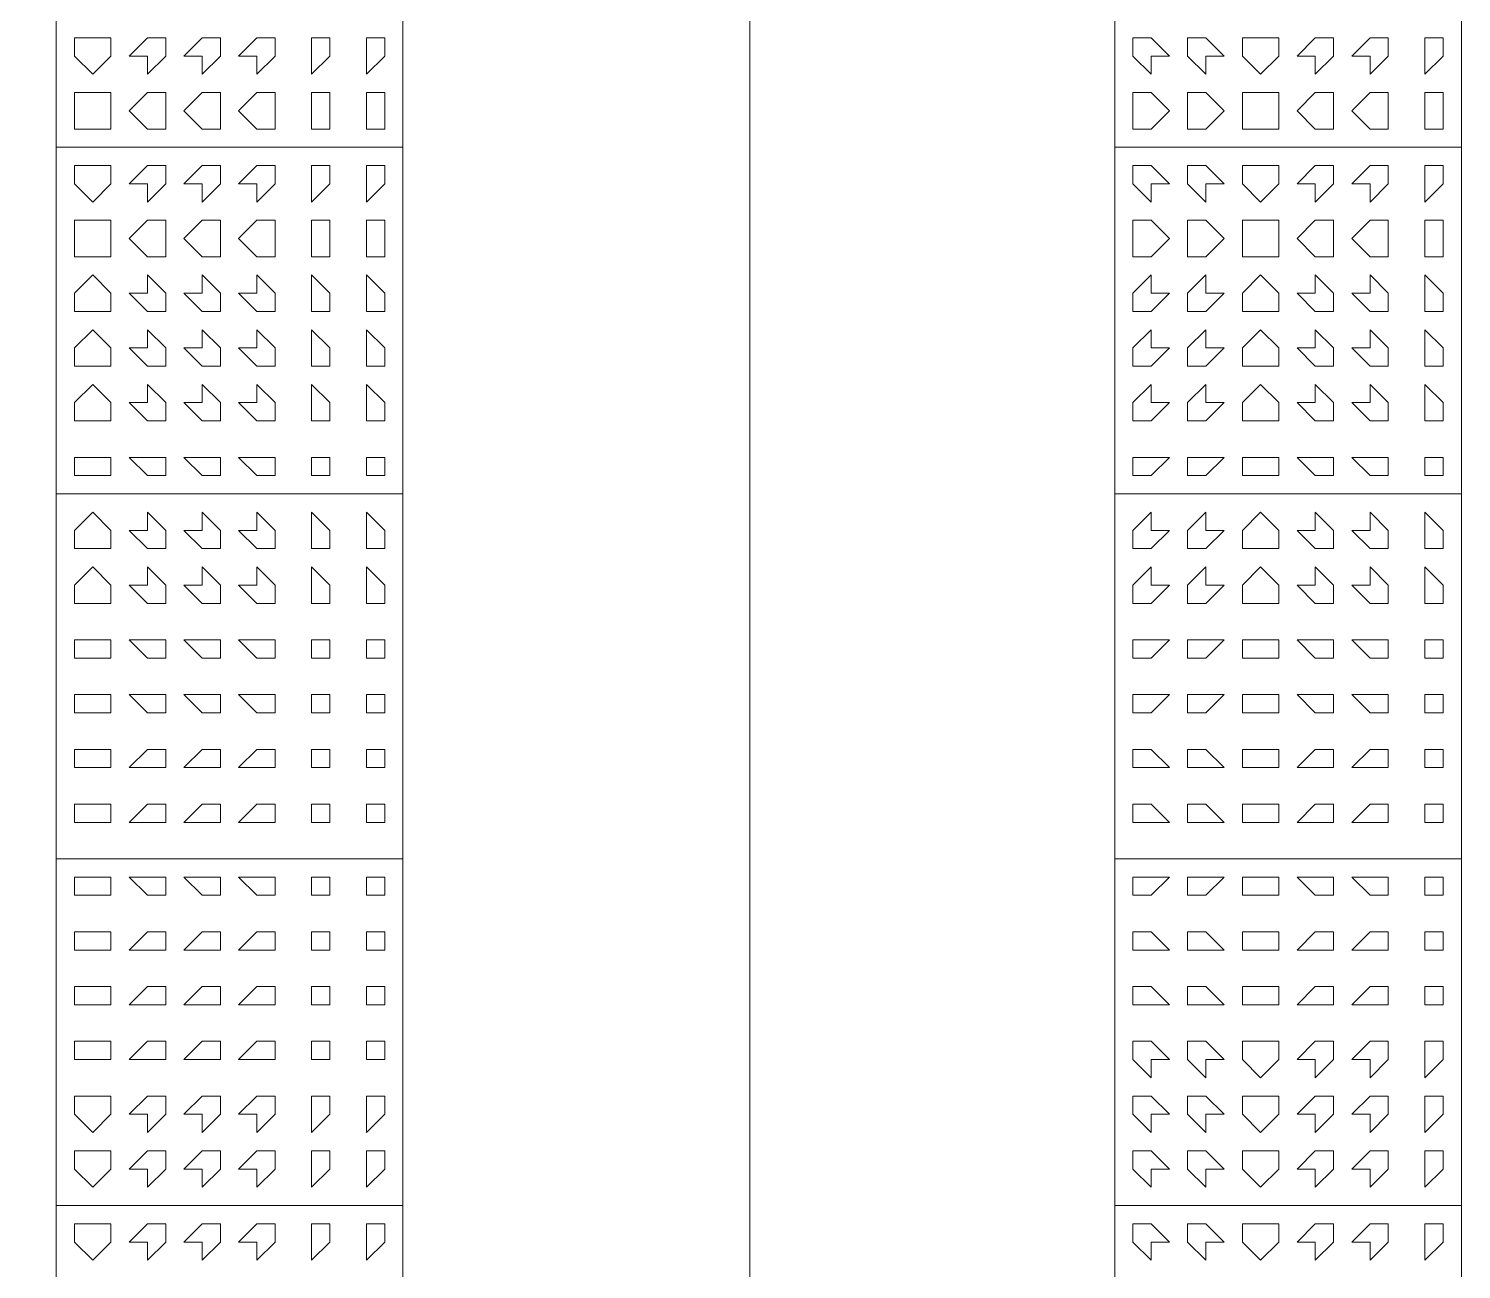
# Model space of a CAD drawing. Header units: millimetres. Extents: x -4011 to 126995, y -1911 to 106700.
# Drawn here: x 91780 to 93000, y 56883 to 57940 of the extents above; entities that cross this region are included whole.
import ezdxf

# ---------------------------------------------------------------- set-up
doc = ezdxf.new("R2010")
doc.units = ezdxf.units.MM
doc.layers.add('PDF_형상', color=7, linetype='Continuous')

msp = doc.modelspace()

# ---------------------------------------------------------------- linework, layer by layer
at = {"layer": 'PDF_형상', "lineweight": 5}
msp.add_lwpolyline([(92393.8, 50378.2), (92393.8, 61740.9), (87854.9, 61740.9), (86456, 60932.6)], dxfattribs=at)
for points in [[(91803.1, 58134.7), (91803.1, 57839.4), (92098.4, 57839.4), (92098.4, 58134.7)], [(92704.7, 58134.7), (92704.7, 57839.4), (93000, 57839.4), (93000, 58134.7)], [(91849.7, 57917.1), (91849.7, 57932.6), (91834.2, 57932.6), (91818.7, 57932.6), (91818.7, 57917.1), (91834.2, 57901.6)], [(91896.4, 57917.1), (91896.4, 57932.6), (91880.8, 57932.6), (91865.3, 57917.1), (91880.8, 57917.1), (91880.8, 57901.6)], [(91943, 57917.1), (91943, 57932.6), (91927.5, 57932.6), (91911.9, 57917.1), (91927.5, 57917.1), (91927.5, 57901.6)], [(91989.6, 57917.1), (91989.6, 57932.6), (91974.1, 57932.6), (91958.5, 57917.1), (91974.1, 57917.1), (91974.1, 57901.6)], [(92036.3, 57917.1), (92036.3, 57932.6), (92020.7, 57932.6), (92020.7, 57917.1), (92020.7, 57901.6)], [(92082.9, 57917.1), (92082.9, 57932.6), (92067.4, 57932.6), (92067.4, 57917.1), (92067.4, 57901.6)], [(92751.3, 57917.1), (92735.7, 57932.6), (92720.2, 57932.6), (92720.2, 57917.1), (92735.7, 57901.6), (92735.7, 57917.1)], [(92797.9, 57917.1), (92782.4, 57932.6), (92766.8, 57932.6), (92766.8, 57917.1), (92782.4, 57901.6), (92782.4, 57917.1)], [(92844.6, 57917.1), (92844.6, 57932.6), (92829, 57932.6), (92813.5, 57932.6), (92813.5, 57917.1), (92829, 57901.6)], [(92891.2, 57917.1), (92891.2, 57932.6), (92875.6, 57932.6), (92860.1, 57917.1), (92875.6, 57917.1), (92875.6, 57901.6)], [(92937.8, 57917.1), (92937.8, 57932.6), (92922.3, 57932.6), (92906.7, 57917.1), (92922.3, 57917.1), (92922.3, 57901.6)], [(92984.5, 57917.1), (92984.5, 57932.6), (92968.9, 57932.6), (92968.9, 57917.1), (92968.9, 57901.6)], [(91849.7, 57870.5), (91849.7, 57886), (91834.2, 57886), (91818.7, 57886), (91818.7, 57870.5), (91818.7, 57854.9), (91834.2, 57854.9), (91849.7, 57854.9)], [(91896.4, 57870.5), (91896.4, 57886), (91880.8, 57886), (91865.3, 57870.5), (91880.8, 57854.9), (91896.4, 57854.9)], [(91943, 57870.5), (91943, 57886), (91927.5, 57886), (91911.9, 57870.5), (91927.5, 57854.9), (91943, 57854.9)], [(91989.6, 57870.5), (91989.6, 57886), (91974.1, 57886), (91958.5, 57870.5), (91974.1, 57854.9), (91989.6, 57854.9)], [(92036.3, 57870.5), (92036.3, 57886), (92020.7, 57886), (92020.7, 57870.5), (92020.7, 57854.9), (92036.3, 57854.9)], [(92082.9, 57870.5), (92082.9, 57886), (92067.4, 57886), (92067.4, 57870.5), (92067.4, 57854.9), (92082.9, 57854.9)], [(92751.3, 57870.5), (92735.7, 57886), (92720.2, 57886), (92720.2, 57870.5), (92720.2, 57854.9), (92735.7, 57854.9)], [(92797.9, 57870.5), (92782.4, 57886), (92766.8, 57886), (92766.8, 57870.5), (92766.8, 57854.9), (92782.4, 57854.9)], [(92844.6, 57870.5), (92844.6, 57886), (92829, 57886), (92813.5, 57886), (92813.5, 57870.5), (92813.5, 57854.9), (92829, 57854.9), (92844.6, 57854.9)], [(92891.2, 57870.5), (92891.2, 57886), (92875.6, 57886), (92860.1, 57870.5), (92875.6, 57854.9), (92891.2, 57854.9)], [(92937.8, 57870.5), (92937.8, 57886), (92922.3, 57886), (92906.7, 57870.5), (92922.3, 57854.9), (92937.8, 57854.9)], [(92984.5, 57870.5), (92984.5, 57886), (92968.9, 57886), (92968.9, 57870.5), (92968.9, 57854.9), (92984.5, 57854.9)], [(91803.1, 57839.4), (91803.1, 57544), (92098.4, 57544), (92098.4, 57839.4)], [(92704.7, 57839.4), (92704.7, 57544), (93000, 57544), (93000, 57839.4)], [(91849.7, 57808.3), (91849.7, 57823.8), (91834.2, 57823.8), (91818.7, 57823.8), (91818.7, 57808.3), (91834.2, 57792.7)], [(91896.4, 57808.3), (91896.4, 57823.8), (91880.8, 57823.8), (91865.3, 57808.3), (91880.8, 57808.3), (91880.8, 57792.7)], [(91943, 57808.3), (91943, 57823.8), (91927.5, 57823.8), (91911.9, 57808.3), (91927.5, 57808.3), (91927.5, 57792.7)], [(91989.6, 57808.3), (91989.6, 57823.8), (91974.1, 57823.8), (91958.5, 57808.3), (91974.1, 57808.3), (91974.1, 57792.7)], [(92036.3, 57808.3), (92036.3, 57823.8), (92020.7, 57823.8), (92020.7, 57808.3), (92020.7, 57792.7)], [(92082.9, 57808.3), (92082.9, 57823.8), (92067.4, 57823.8), (92067.4, 57808.3), (92067.4, 57792.7)], [(92751.3, 57808.3), (92735.7, 57823.8), (92720.2, 57823.8), (92720.2, 57808.3), (92735.7, 57792.7), (92735.7, 57808.3)], [(92797.9, 57808.3), (92782.4, 57823.8), (92766.8, 57823.8), (92766.8, 57808.3), (92782.4, 57792.7), (92782.4, 57808.3)], [(92844.6, 57808.3), (92844.6, 57823.8), (92829, 57823.8), (92813.5, 57823.8), (92813.5, 57808.3), (92829, 57792.7)], [(92891.2, 57808.3), (92891.2, 57823.8), (92875.6, 57823.8), (92860.1, 57808.3), (92875.6, 57808.3), (92875.6, 57792.7)], [(92937.8, 57808.3), (92937.8, 57823.8), (92922.3, 57823.8), (92906.7, 57808.3), (92922.3, 57808.3), (92922.3, 57792.7)], [(92984.5, 57808.3), (92984.5, 57823.8), (92968.9, 57823.8), (92968.9, 57808.3), (92968.9, 57792.7)], [(91849.7, 57761.7), (91849.7, 57777.2), (91834.2, 57777.2), (91818.7, 57777.2), (91818.7, 57761.7), (91818.7, 57746.1), (91834.2, 57746.1), (91849.7, 57746.1)], [(91896.4, 57761.7), (91896.4, 57777.2), (91880.8, 57777.2), (91865.3, 57761.7), (91880.8, 57746.1), (91896.4, 57746.1)], [(91943, 57761.7), (91943, 57777.2), (91927.5, 57777.2), (91911.9, 57761.7), (91927.5, 57746.1), (91943, 57746.1)], [(91989.6, 57761.7), (91989.6, 57777.2), (91974.1, 57777.2), (91958.5, 57761.7), (91974.1, 57746.1), (91989.6, 57746.1)], [(92036.3, 57761.7), (92036.3, 57777.2), (92020.7, 57777.2), (92020.7, 57761.7), (92020.7, 57746.1), (92036.3, 57746.1)], [(92082.9, 57761.7), (92082.9, 57777.2), (92067.4, 57777.2), (92067.4, 57761.7), (92067.4, 57746.1), (92082.9, 57746.1)], [(92751.3, 57761.7), (92735.7, 57777.2), (92720.2, 57777.2), (92720.2, 57761.7), (92720.2, 57746.1), (92735.7, 57746.1)], [(92797.9, 57761.7), (92782.4, 57777.2), (92766.8, 57777.2), (92766.8, 57761.7), (92766.8, 57746.1), (92782.4, 57746.1)], [(92844.6, 57761.7), (92844.6, 57777.2), (92829, 57777.2), (92813.5, 57777.2), (92813.5, 57761.7), (92813.5, 57746.1), (92829, 57746.1), (92844.6, 57746.1)], [(92891.2, 57761.7), (92891.2, 57777.2), (92875.6, 57777.2), (92860.1, 57761.7), (92875.6, 57746.1), (92891.2, 57746.1)], [(92937.8, 57761.7), (92937.8, 57777.2), (92922.3, 57777.2), (92906.7, 57761.7), (92922.3, 57746.1), (92937.8, 57746.1)], [(92984.5, 57761.7), (92984.5, 57777.2), (92968.9, 57777.2), (92968.9, 57761.7), (92968.9, 57746.1), (92984.5, 57746.1)], [(91849.7, 57715), (91834.2, 57730.6), (91818.7, 57715), (91818.7, 57699.5), (91834.2, 57699.5), (91849.7, 57699.5)], [(91896.4, 57715), (91880.8, 57730.6), (91880.8, 57715), (91865.3, 57715), (91880.8, 57699.5), (91896.4, 57699.5)], [(91943, 57715), (91927.5, 57730.6), (91927.5, 57715), (91911.9, 57715), (91927.5, 57699.5), (91943, 57699.5)], [(91989.6, 57715), (91974.1, 57730.6), (91974.1, 57715), (91958.5, 57715), (91974.1, 57699.5), (91989.6, 57699.5)], [(92036.3, 57715), (92020.7, 57730.6), (92020.7, 57715), (92020.7, 57699.5), (92036.3, 57699.5)], [(92082.9, 57715), (92067.4, 57730.6), (92067.4, 57715), (92067.4, 57699.5), (92082.9, 57699.5)], [(92751.3, 57715), (92735.7, 57715), (92735.7, 57730.6), (92720.2, 57715), (92720.2, 57699.5), (92735.7, 57699.5)], [(92797.9, 57715), (92782.4, 57715), (92782.4, 57730.6), (92766.8, 57715), (92766.8, 57699.5), (92782.4, 57699.5)], [(92844.6, 57715), (92829, 57730.6), (92813.5, 57715), (92813.5, 57699.5), (92829, 57699.5), (92844.6, 57699.5)], [(92891.2, 57715), (92875.6, 57730.6), (92875.6, 57715), (92860.1, 57715), (92875.6, 57699.5), (92891.2, 57699.5)], [(92937.8, 57715), (92922.3, 57730.6), (92922.3, 57715), (92906.7, 57715), (92922.3, 57699.5), (92937.8, 57699.5)], [(92984.5, 57715), (92968.9, 57730.6), (92968.9, 57715), (92968.9, 57699.5), (92984.5, 57699.5)], [(91849.7, 57668.4), (91834.2, 57683.9), (91818.7, 57668.4), (91818.7, 57652.8), (91834.2, 57652.8), (91849.7, 57652.8)], [(91896.4, 57668.4), (91880.8, 57683.9), (91880.8, 57668.4), (91865.3, 57668.4), (91880.8, 57652.8), (91896.4, 57652.8)], [(91943, 57668.4), (91927.5, 57683.9), (91927.5, 57668.4), (91911.9, 57668.4), (91927.5, 57652.8), (91943, 57652.8)], [(91989.6, 57668.4), (91974.1, 57683.9), (91974.1, 57668.4), (91958.5, 57668.4), (91974.1, 57652.8), (91989.6, 57652.8)], [(92036.3, 57668.4), (92020.7, 57683.9), (92020.7, 57668.4), (92020.7, 57652.8), (92036.3, 57652.8)], [(92082.9, 57668.4), (92067.4, 57683.9), (92067.4, 57668.4), (92067.4, 57652.8), (92082.9, 57652.8)], [(92751.3, 57668.4), (92735.7, 57668.4), (92735.7, 57683.9), (92720.2, 57668.4), (92720.2, 57652.8), (92735.7, 57652.8)], [(92797.9, 57668.4), (92782.4, 57668.4), (92782.4, 57683.9), (92766.8, 57668.4), (92766.8, 57652.8), (92782.4, 57652.8)], [(92844.6, 57668.4), (92829, 57683.9), (92813.5, 57668.4), (92813.5, 57652.8), (92829, 57652.8), (92844.6, 57652.8)], [(92891.2, 57668.4), (92875.6, 57683.9), (92875.6, 57668.4), (92860.1, 57668.4), (92875.6, 57652.8), (92891.2, 57652.8)], [(92937.8, 57668.4), (92922.3, 57683.9), (92922.3, 57668.4), (92906.7, 57668.4), (92922.3, 57652.8), (92937.8, 57652.8)], [(92984.5, 57668.4), (92968.9, 57683.9), (92968.9, 57668.4), (92968.9, 57652.8), (92984.5, 57652.8)], [(91849.7, 57621.8), (91834.2, 57637.3), (91818.7, 57621.8), (91818.7, 57606.2), (91834.2, 57606.2), (91849.7, 57606.2)], [(91896.4, 57621.8), (91880.8, 57637.3), (91880.8, 57621.8), (91865.3, 57621.8), (91880.8, 57606.2), (91896.4, 57606.2)], [(91943, 57621.8), (91927.5, 57637.3), (91927.5, 57621.8), (91911.9, 57621.8), (91927.5, 57606.2), (91943, 57606.2)], [(91989.6, 57621.8), (91974.1, 57637.3), (91974.1, 57621.8), (91958.5, 57621.8), (91974.1, 57606.2), (91989.6, 57606.2)], [(92036.3, 57621.8), (92020.7, 57637.3), (92020.7, 57621.8), (92020.7, 57606.2), (92036.3, 57606.2)], [(92082.9, 57621.8), (92067.4, 57637.3), (92067.4, 57621.8), (92067.4, 57606.2), (92082.9, 57606.2)], [(92751.3, 57621.8), (92735.7, 57621.8), (92735.7, 57637.3), (92720.2, 57621.8), (92720.2, 57606.2), (92735.7, 57606.2)], [(92797.9, 57621.8), (92782.4, 57621.8), (92782.4, 57637.3), (92766.8, 57621.8), (92766.8, 57606.2), (92782.4, 57606.2)], [(92844.6, 57621.8), (92829, 57637.3), (92813.5, 57621.8), (92813.5, 57606.2), (92829, 57606.2), (92844.6, 57606.2)], [(92891.2, 57621.8), (92875.6, 57637.3), (92875.6, 57621.8), (92860.1, 57621.8), (92875.6, 57606.2), (92891.2, 57606.2)], [(92937.8, 57621.8), (92922.3, 57637.3), (92922.3, 57621.8), (92906.7, 57621.8), (92922.3, 57606.2), (92937.8, 57606.2)], [(92984.5, 57621.8), (92968.9, 57637.3), (92968.9, 57621.8), (92968.9, 57606.2), (92984.5, 57606.2)], [(91849.7, 57575.1), (91834.2, 57575.1), (91818.7, 57575.1), (91818.7, 57559.6), (91834.2, 57559.6), (91849.7, 57559.6)], [(91896.4, 57575.1), (91880.8, 57575.1), (91865.3, 57575.1), (91880.8, 57559.6), (91896.4, 57559.6)], [(91943, 57575.1), (91927.5, 57575.1), (91911.9, 57575.1), (91927.5, 57559.6), (91943, 57559.6)], [(91989.6, 57575.1), (91974.1, 57575.1), (91958.5, 57575.1), (91974.1, 57559.6), (91989.6, 57559.6)], [(92036.3, 57575.1), (92020.7, 57575.1), (92020.7, 57559.6), (92036.3, 57559.6)], [(92082.9, 57575.1), (92067.4, 57575.1), (92067.4, 57559.6), (92082.9, 57559.6)], [(92751.3, 57575.1), (92735.7, 57575.1), (92720.2, 57575.1), (92720.2, 57559.6), (92735.7, 57559.6)], [(92797.9, 57575.1), (92782.4, 57575.1), (92766.8, 57575.1), (92766.8, 57559.6), (92782.4, 57559.6)], [(92844.6, 57575.1), (92829, 57575.1), (92813.5, 57575.1), (92813.5, 57559.6), (92829, 57559.6), (92844.6, 57559.6)], [(92891.2, 57575.1), (92875.6, 57575.1), (92860.1, 57575.1), (92875.6, 57559.6), (92891.2, 57559.6)], [(92937.8, 57575.1), (92922.3, 57575.1), (92906.7, 57575.1), (92922.3, 57559.6), (92937.8, 57559.6)], [(92984.5, 57575.1), (92968.9, 57575.1), (92968.9, 57559.6), (92984.5, 57559.6)], [(91803.1, 57544), (91803.1, 57233.2), (92098.4, 57233.2), (92098.4, 57544)], [(92704.7, 57544), (92704.7, 57233.2), (93000, 57233.2), (93000, 57544)], [(91849.7, 57512.9), (91834.2, 57528.5), (91818.7, 57512.9), (91818.7, 57497.4), (91834.2, 57497.4), (91849.7, 57497.4)], [(91896.4, 57512.9), (91880.8, 57528.5), (91880.8, 57512.9), (91865.3, 57512.9), (91880.8, 57497.4), (91896.4, 57497.4)], [(91943, 57512.9), (91927.5, 57528.5), (91927.5, 57512.9), (91911.9, 57512.9), (91927.5, 57497.4), (91943, 57497.4)], [(91989.6, 57512.9), (91974.1, 57528.5), (91974.1, 57512.9), (91958.5, 57512.9), (91974.1, 57497.4), (91989.6, 57497.4)], [(92036.3, 57512.9), (92020.7, 57528.5), (92020.7, 57512.9), (92020.7, 57497.4), (92036.3, 57497.4)], [(92082.9, 57512.9), (92067.4, 57528.5), (92067.4, 57512.9), (92067.4, 57497.4), (92082.9, 57497.4)], [(92751.3, 57512.9), (92735.7, 57512.9), (92735.7, 57528.5), (92720.2, 57512.9), (92720.2, 57497.4), (92735.7, 57497.4)], [(92797.9, 57512.9), (92782.4, 57512.9), (92782.4, 57528.5), (92766.8, 57512.9), (92766.8, 57497.4), (92782.4, 57497.4)], [(92844.6, 57512.9), (92829, 57528.5), (92813.5, 57512.9), (92813.5, 57497.4), (92829, 57497.4), (92844.6, 57497.4)], [(92891.2, 57512.9), (92875.6, 57528.5), (92875.6, 57512.9), (92860.1, 57512.9), (92875.6, 57497.4), (92891.2, 57497.4)], [(92937.8, 57512.9), (92922.3, 57528.5), (92922.3, 57512.9), (92906.7, 57512.9), (92922.3, 57497.4), (92937.8, 57497.4)], [(92984.5, 57512.9), (92968.9, 57528.5), (92968.9, 57512.9), (92968.9, 57497.4), (92984.5, 57497.4)], [(91849.7, 57466.3), (91834.2, 57481.9), (91818.7, 57466.3), (91818.7, 57450.8), (91834.2, 57450.8), (91849.7, 57450.8)], [(91896.4, 57466.3), (91880.8, 57481.9), (91880.8, 57466.3), (91865.3, 57466.3), (91880.8, 57450.8), (91896.4, 57450.8)], [(91943, 57466.3), (91927.5, 57481.9), (91927.5, 57466.3), (91911.9, 57466.3), (91927.5, 57450.8), (91943, 57450.8)], [(91989.6, 57466.3), (91974.1, 57481.9), (91974.1, 57466.3), (91958.5, 57466.3), (91974.1, 57450.8), (91989.6, 57450.8)], [(92036.3, 57466.3), (92020.7, 57481.9), (92020.7, 57466.3), (92020.7, 57450.8), (92036.3, 57450.8)], [(92082.9, 57466.3), (92067.4, 57481.9), (92067.4, 57466.3), (92067.4, 57450.8), (92082.9, 57450.8)], [(92751.3, 57466.3), (92735.7, 57466.3), (92735.7, 57481.9), (92720.2, 57466.3), (92720.2, 57450.8), (92735.7, 57450.8)], [(92797.9, 57466.3), (92782.4, 57466.3), (92782.4, 57481.9), (92766.8, 57466.3), (92766.8, 57450.8), (92782.4, 57450.8)], [(92844.6, 57466.3), (92829, 57481.9), (92813.5, 57466.3), (92813.5, 57450.8), (92829, 57450.8), (92844.6, 57450.8)], [(92891.2, 57466.3), (92875.6, 57481.9), (92875.6, 57466.3), (92860.1, 57466.3), (92875.6, 57450.8), (92891.2, 57450.8)], [(92937.8, 57466.3), (92922.3, 57481.9), (92922.3, 57466.3), (92906.7, 57466.3), (92922.3, 57450.8), (92937.8, 57450.8)], [(92984.5, 57466.3), (92968.9, 57481.9), (92968.9, 57466.3), (92968.9, 57450.8), (92984.5, 57450.8)], [(91849.7, 57419.7), (91834.2, 57419.7), (91818.7, 57419.7), (91818.7, 57404.1), (91834.2, 57404.1), (91849.7, 57404.1)], [(91896.4, 57419.7), (91880.8, 57419.7), (91865.3, 57419.7), (91880.8, 57404.1), (91896.4, 57404.1)], [(91943, 57419.7), (91927.5, 57419.7), (91911.9, 57419.7), (91927.5, 57404.1), (91943, 57404.1)], [(91989.6, 57419.7), (91974.1, 57419.7), (91958.5, 57419.7), (91974.1, 57404.1), (91989.6, 57404.1)], [(92036.3, 57419.7), (92020.7, 57419.7), (92020.7, 57404.1), (92036.3, 57404.1)], [(92082.9, 57419.7), (92067.4, 57419.7), (92067.4, 57404.1), (92082.9, 57404.1)], [(92751.3, 57419.7), (92735.7, 57419.7), (92720.2, 57419.7), (92720.2, 57404.1), (92735.7, 57404.1)], [(92797.9, 57419.7), (92782.4, 57419.7), (92766.8, 57419.7), (92766.8, 57404.1), (92782.4, 57404.1)], [(92844.6, 57419.7), (92829, 57419.7), (92813.5, 57419.7), (92813.5, 57404.1), (92829, 57404.1), (92844.6, 57404.1)], [(92891.2, 57419.7), (92875.6, 57419.7), (92860.1, 57419.7), (92875.6, 57404.1), (92891.2, 57404.1)], [(92937.8, 57419.7), (92922.3, 57419.7), (92906.7, 57419.7), (92922.3, 57404.1), (92937.8, 57404.1)], [(92984.5, 57419.7), (92968.9, 57419.7), (92968.9, 57404.1), (92984.5, 57404.1)], [(91849.7, 57373.1), (91834.2, 57373.1), (91818.7, 57373.1), (91818.7, 57357.5), (91834.2, 57357.5), (91849.7, 57357.5)], [(91896.4, 57373.1), (91880.8, 57373.1), (91865.3, 57373.1), (91880.8, 57357.5), (91896.4, 57357.5)], [(91943, 57373.1), (91927.5, 57373.1), (91911.9, 57373.1), (91927.5, 57357.5), (91943, 57357.5)], [(91989.6, 57373.1), (91974.1, 57373.1), (91958.5, 57373.1), (91974.1, 57357.5), (91989.6, 57357.5)], [(92036.3, 57373.1), (92020.7, 57373.1), (92020.7, 57357.5), (92036.3, 57357.5)], [(92082.9, 57373.1), (92067.4, 57373.1), (92067.4, 57357.5), (92082.9, 57357.5)], [(92751.3, 57373.1), (92735.7, 57373.1), (92720.2, 57373.1), (92720.2, 57357.5), (92735.7, 57357.5)], [(92797.9, 57373.1), (92782.4, 57373.1), (92766.8, 57373.1), (92766.8, 57357.5), (92782.4, 57357.5)], [(92844.6, 57373.1), (92829, 57373.1), (92813.5, 57373.1), (92813.5, 57357.5), (92829, 57357.5), (92844.6, 57357.5)], [(92891.2, 57373.1), (92875.6, 57373.1), (92860.1, 57373.1), (92875.6, 57357.5), (92891.2, 57357.5)], [(92937.8, 57373.1), (92922.3, 57373.1), (92906.7, 57373.1), (92922.3, 57357.5), (92937.8, 57357.5)], [(92984.5, 57373.1), (92968.9, 57373.1), (92968.9, 57357.5), (92984.5, 57357.5)], [(91849.7, 57310.9), (91849.7, 57326.4), (91834.2, 57326.4), (91818.7, 57326.4), (91818.7, 57310.9), (91834.2, 57310.9)], [(91896.4, 57310.9), (91896.4, 57326.4), (91880.8, 57326.4), (91865.3, 57310.9), (91880.8, 57310.9)], [(91943, 57310.9), (91943, 57326.4), (91927.5, 57326.4), (91911.9, 57310.9), (91927.5, 57310.9)], [(91989.6, 57310.9), (91989.6, 57326.4), (91974.1, 57326.4), (91958.5, 57310.9), (91974.1, 57310.9)], [(92036.3, 57310.9), (92036.3, 57326.4), (92020.7, 57326.4), (92020.7, 57310.9)], [(92082.9, 57310.9), (92082.9, 57326.4), (92067.4, 57326.4), (92067.4, 57310.9)], [(92751.3, 57310.9), (92735.7, 57326.4), (92720.2, 57326.4), (92720.2, 57310.9), (92735.7, 57310.9)], [(92797.9, 57310.9), (92782.4, 57326.4), (92766.8, 57326.4), (92766.8, 57310.9), (92782.4, 57310.9)], [(92844.6, 57310.9), (92844.6, 57326.4), (92829, 57326.4), (92813.5, 57326.4), (92813.5, 57310.9), (92829, 57310.9)], [(92891.2, 57310.9), (92891.2, 57326.4), (92875.6, 57326.4), (92860.1, 57310.9), (92875.6, 57310.9)], [(92937.8, 57310.9), (92937.8, 57326.4), (92922.3, 57326.4), (92906.7, 57310.9), (92922.3, 57310.9)], [(92984.5, 57310.9), (92984.5, 57326.4), (92968.9, 57326.4), (92968.9, 57310.9)], [(91849.7, 57264.2), (91849.7, 57279.8), (91834.2, 57279.8), (91818.7, 57279.8), (91818.7, 57264.2), (91834.2, 57264.2)], [(91896.4, 57264.2), (91896.4, 57279.8), (91880.8, 57279.8), (91865.3, 57264.2), (91880.8, 57264.2)], [(91943, 57264.2), (91943, 57279.8), (91927.5, 57279.8), (91911.9, 57264.2), (91927.5, 57264.2)], [(91989.6, 57264.2), (91989.6, 57279.8), (91974.1, 57279.8), (91958.5, 57264.2), (91974.1, 57264.2)], [(92036.3, 57264.2), (92036.3, 57279.8), (92020.7, 57279.8), (92020.7, 57264.2)], [(92082.9, 57264.2), (92082.9, 57279.8), (92067.4, 57279.8), (92067.4, 57264.2)], [(92751.3, 57264.2), (92735.7, 57279.8), (92720.2, 57279.8), (92720.2, 57264.2), (92735.7, 57264.2)], [(92797.9, 57264.2), (92782.4, 57279.8), (92766.8, 57279.8), (92766.8, 57264.2), (92782.4, 57264.2)], [(92844.6, 57264.2), (92844.6, 57279.8), (92829, 57279.8), (92813.5, 57279.8), (92813.5, 57264.2), (92829, 57264.2)], [(92891.2, 57264.2), (92891.2, 57279.8), (92875.6, 57279.8), (92860.1, 57264.2), (92875.6, 57264.2)], [(92937.8, 57264.2), (92937.8, 57279.8), (92922.3, 57279.8), (92906.7, 57264.2), (92922.3, 57264.2)], [(92984.5, 57264.2), (92984.5, 57279.8), (92968.9, 57279.8), (92968.9, 57264.2)], [(91803.1, 56937.8), (91803.1, 57233.2), (92098.4, 57233.2), (92098.4, 56937.8)], [(92704.7, 57233.2), (92704.7, 56937.8), (93000, 56937.8), (93000, 57233.2)], [(91849.7, 57217.6), (91834.2, 57217.6), (91818.7, 57217.6), (91818.7, 57202.1), (91834.2, 57202.1), (91849.7, 57202.1)], [(91896.4, 57217.6), (91880.8, 57217.6), (91865.3, 57217.6), (91880.8, 57202.1), (91896.4, 57202.1)], [(91943, 57217.6), (91927.5, 57217.6), (91911.9, 57217.6), (91927.5, 57202.1), (91943, 57202.1)], [(91989.6, 57217.6), (91974.1, 57217.6), (91958.5, 57217.6), (91974.1, 57202.1), (91989.6, 57202.1)], [(92036.3, 57217.6), (92020.7, 57217.6), (92020.7, 57202.1), (92036.3, 57202.1)], [(92082.9, 57217.6), (92067.4, 57217.6), (92067.4, 57202.1), (92082.9, 57202.1)], [(92751.3, 57217.6), (92735.7, 57217.6), (92720.2, 57217.6), (92720.2, 57202.1), (92735.7, 57202.1)], [(92797.9, 57217.6), (92782.4, 57217.6), (92766.8, 57217.6), (92766.8, 57202.1), (92782.4, 57202.1)], [(92844.6, 57217.6), (92829, 57217.6), (92813.5, 57217.6), (92813.5, 57202.1), (92829, 57202.1), (92844.6, 57202.1)], [(92891.2, 57217.6), (92875.6, 57217.6), (92860.1, 57217.6), (92875.6, 57202.1), (92891.2, 57202.1)], [(92937.8, 57217.6), (92922.3, 57217.6), (92906.7, 57217.6), (92922.3, 57202.1), (92937.8, 57202.1)], [(92984.5, 57217.6), (92968.9, 57217.6), (92968.9, 57202.1), (92984.5, 57202.1)], [(91849.7, 57155.4), (91849.7, 57171), (91834.2, 57171), (91818.7, 57171), (91818.7, 57155.4), (91834.2, 57155.4)], [(91896.4, 57155.4), (91896.4, 57171), (91880.8, 57171), (91865.3, 57155.4), (91880.8, 57155.4)], [(91943, 57155.4), (91943, 57171), (91927.5, 57171), (91911.9, 57155.4), (91927.5, 57155.4)], [(91989.6, 57155.4), (91989.6, 57171), (91974.1, 57171), (91958.5, 57155.4), (91974.1, 57155.4)], [(92036.3, 57155.4), (92036.3, 57171), (92020.7, 57171), (92020.7, 57155.4)], [(92082.9, 57155.4), (92082.9, 57171), (92067.4, 57171), (92067.4, 57155.4)], [(92751.3, 57155.4), (92735.7, 57171), (92720.2, 57171), (92720.2, 57155.4), (92735.7, 57155.4)], [(92797.9, 57155.4), (92782.4, 57171), (92766.8, 57171), (92766.8, 57155.4), (92782.4, 57155.4)], [(92844.6, 57155.4), (92844.6, 57171), (92829, 57171), (92813.5, 57171), (92813.5, 57155.4), (92829, 57155.4)], [(92891.2, 57155.4), (92891.2, 57171), (92875.6, 57171), (92860.1, 57155.4), (92875.6, 57155.4)], [(92937.8, 57155.4), (92937.8, 57171), (92922.3, 57171), (92906.7, 57155.4), (92922.3, 57155.4)], [(92984.5, 57155.4), (92984.5, 57171), (92968.9, 57171), (92968.9, 57155.4)], [(91849.7, 57108.8), (91849.7, 57124.3), (91834.2, 57124.3), (91818.7, 57124.3), (91818.7, 57108.8), (91834.2, 57108.8)], [(91896.4, 57108.8), (91896.4, 57124.3), (91880.8, 57124.3), (91865.3, 57108.8), (91880.8, 57108.8)], [(91943, 57108.8), (91943, 57124.3), (91927.5, 57124.3), (91911.9, 57108.8), (91927.5, 57108.8)], [(91989.6, 57108.8), (91989.6, 57124.3), (91974.1, 57124.3), (91958.5, 57108.8), (91974.1, 57108.8)], [(92036.3, 57108.8), (92036.3, 57124.3), (92020.7, 57124.3), (92020.7, 57108.8)], [(92082.9, 57108.8), (92082.9, 57124.3), (92067.4, 57124.3), (92067.4, 57108.8)], [(92751.3, 57108.8), (92735.7, 57124.3), (92720.2, 57124.3), (92720.2, 57108.8), (92735.7, 57108.8)], [(92797.9, 57108.8), (92782.4, 57124.3), (92766.8, 57124.3), (92766.8, 57108.8), (92782.4, 57108.8)], [(92844.6, 57108.8), (92844.6, 57124.3), (92829, 57124.3), (92813.5, 57124.3), (92813.5, 57108.8), (92829, 57108.8)], [(92891.2, 57108.8), (92891.2, 57124.3), (92875.6, 57124.3), (92860.1, 57108.8), (92875.6, 57108.8)], [(92937.8, 57108.8), (92937.8, 57124.3), (92922.3, 57124.3), (92906.7, 57108.8), (92922.3, 57108.8)], [(92984.5, 57108.8), (92984.5, 57124.3), (92968.9, 57124.3), (92968.9, 57108.8)], [(91849.7, 57062.2), (91849.7, 57077.7), (91834.2, 57077.7), (91818.7, 57077.7), (91818.7, 57062.2), (91834.2, 57062.2)], [(91896.4, 57062.2), (91896.4, 57077.7), (91880.8, 57077.7), (91865.3, 57062.2), (91880.8, 57062.2)], [(91943, 57062.2), (91943, 57077.7), (91927.5, 57077.7), (91911.9, 57062.2), (91927.5, 57062.2)], [(91989.6, 57062.2), (91989.6, 57077.7), (91974.1, 57077.7), (91958.5, 57062.2), (91974.1, 57062.2)], [(92036.3, 57062.2), (92036.3, 57077.7), (92020.7, 57077.7), (92020.7, 57062.2)], [(92082.9, 57062.2), (92082.9, 57077.7), (92067.4, 57077.7), (92067.4, 57062.2)], [(92751.3, 57062.2), (92735.7, 57077.7), (92720.2, 57077.7), (92720.2, 57062.2), (92735.7, 57046.6), (92735.7, 57062.2)], [(92797.9, 57062.2), (92782.4, 57077.7), (92766.8, 57077.7), (92766.8, 57062.2), (92782.4, 57046.6), (92782.4, 57062.2)], [(92844.6, 57062.2), (92844.6, 57077.7), (92829, 57077.7), (92813.5, 57077.7), (92813.5, 57062.2), (92829, 57046.6)], [(92891.2, 57062.2), (92891.2, 57077.7), (92875.6, 57077.7), (92860.1, 57062.2), (92875.6, 57062.2), (92875.6, 57046.6)], [(92937.8, 57062.2), (92937.8, 57077.7), (92922.3, 57077.7), (92906.7, 57062.2), (92922.3, 57062.2), (92922.3, 57046.6)], [(92984.5, 57062.2), (92984.5, 57077.7), (92968.9, 57077.7), (92968.9, 57062.2), (92968.9, 57046.6)], [(91849.7, 57015.5), (91849.7, 57031.1), (91834.2, 57031.1), (91818.7, 57031.1), (91818.7, 57015.5), (91834.2, 57000)], [(91896.4, 57015.5), (91896.4, 57031.1), (91880.8, 57031.1), (91865.3, 57015.5), (91880.8, 57015.5), (91880.8, 57000)], [(91943, 57015.5), (91943, 57031.1), (91927.5, 57031.1), (91911.9, 57015.5), (91927.5, 57015.5), (91927.5, 57000)], [(91989.6, 57015.5), (91989.6, 57031.1), (91974.1, 57031.1), (91958.5, 57015.5), (91974.1, 57015.5), (91974.1, 57000)], [(92036.3, 57015.5), (92036.3, 57031.1), (92020.7, 57031.1), (92020.7, 57015.5), (92020.7, 57000)], [(92082.9, 57015.5), (92082.9, 57031.1), (92067.4, 57031.1), (92067.4, 57015.5), (92067.4, 57000)], [(92751.3, 57015.5), (92735.7, 57031.1), (92720.2, 57031.1), (92720.2, 57015.5), (92735.7, 57000), (92735.7, 57015.5)], [(92797.9, 57015.5), (92782.4, 57031.1), (92766.8, 57031.1), (92766.8, 57015.5), (92782.4, 57000), (92782.4, 57015.5)], [(92844.6, 57015.5), (92844.6, 57031.1), (92829, 57031.1), (92813.5, 57031.1), (92813.5, 57015.5), (92829, 57000)], [(92891.2, 57015.5), (92891.2, 57031.1), (92875.6, 57031.1), (92860.1, 57015.5), (92875.6, 57015.5), (92875.6, 57000)], [(92937.8, 57015.5), (92937.8, 57031.1), (92922.3, 57031.1), (92906.7, 57015.5), (92922.3, 57015.5), (92922.3, 57000)], [(92984.5, 57015.5), (92984.5, 57031.1), (92968.9, 57031.1), (92968.9, 57015.5), (92968.9, 57000)], [(91849.7, 56968.9), (91849.7, 56984.5), (91834.2, 56984.5), (91818.7, 56984.5), (91818.7, 56968.9), (91834.2, 56953.4)], [(91896.4, 56968.9), (91896.4, 56984.5), (91880.8, 56984.5), (91865.3, 56968.9), (91880.8, 56968.9), (91880.8, 56953.4)], [(91943, 56968.9), (91943, 56984.5), (91927.5, 56984.5), (91911.9, 56968.9), (91927.5, 56968.9), (91927.5, 56953.4)], [(91989.6, 56968.9), (91989.6, 56984.5), (91974.1, 56984.5), (91958.5, 56968.9), (91974.1, 56968.9), (91974.1, 56953.4)], [(92036.3, 56968.9), (92036.3, 56984.5), (92020.7, 56984.5), (92020.7, 56968.9), (92020.7, 56953.4)], [(92082.9, 56968.9), (92082.9, 56984.5), (92067.4, 56984.5), (92067.4, 56968.9), (92067.4, 56953.4)], [(92751.3, 56968.9), (92735.7, 56984.5), (92720.2, 56984.5), (92720.2, 56968.9), (92735.7, 56953.4), (92735.7, 56968.9)], [(92797.9, 56968.9), (92782.4, 56984.5), (92766.8, 56984.5), (92766.8, 56968.9), (92782.4, 56953.4), (92782.4, 56968.9)], [(92844.6, 56968.9), (92844.6, 56984.5), (92829, 56984.5), (92813.5, 56984.5), (92813.5, 56968.9), (92829, 56953.4)], [(92891.2, 56968.9), (92891.2, 56984.5), (92875.6, 56984.5), (92860.1, 56968.9), (92875.6, 56968.9), (92875.6, 56953.4)], [(92937.8, 56968.9), (92937.8, 56984.5), (92922.3, 56984.5), (92906.7, 56968.9), (92922.3, 56968.9), (92922.3, 56953.4)], [(92984.5, 56968.9), (92984.5, 56984.5), (92968.9, 56984.5), (92968.9, 56968.9), (92968.9, 56953.4)], [(91803.1, 56642.5), (91803.1, 56937.8), (92098.4, 56937.8), (92098.4, 56642.5)], [(92704.7, 56937.8), (92704.7, 56642.5), (93000, 56642.5), (93000, 56937.8)], [(91849.7, 56906.7), (91849.7, 56922.3), (91834.2, 56922.3), (91818.7, 56922.3), (91818.7, 56906.7), (91834.2, 56891.2)], [(91896.4, 56906.7), (91896.4, 56922.3), (91880.8, 56922.3), (91865.3, 56906.7), (91880.8, 56906.7), (91880.8, 56891.2)], [(91943, 56906.7), (91943, 56922.3), (91927.5, 56922.3), (91911.9, 56906.7), (91927.5, 56906.7), (91927.5, 56891.2)], [(91989.6, 56906.7), (91989.6, 56922.3), (91974.1, 56922.3), (91958.5, 56906.7), (91974.1, 56906.7), (91974.1, 56891.2)], [(92036.3, 56906.7), (92036.3, 56922.3), (92020.7, 56922.3), (92020.7, 56906.7), (92020.7, 56891.2)], [(92082.9, 56906.7), (92082.9, 56922.3), (92067.4, 56922.3), (92067.4, 56906.7), (92067.4, 56891.2)], [(92751.3, 56906.7), (92735.7, 56922.3), (92720.2, 56922.3), (92720.2, 56906.7), (92735.7, 56891.2), (92735.7, 56906.7)], [(92797.9, 56906.7), (92782.4, 56922.3), (92766.8, 56922.3), (92766.8, 56906.7), (92782.4, 56891.2), (92782.4, 56906.7)], [(92844.6, 56906.7), (92844.6, 56922.3), (92829, 56922.3), (92813.5, 56922.3), (92813.5, 56906.7), (92829, 56891.2)], [(92891.2, 56906.7), (92891.2, 56922.3), (92875.6, 56922.3), (92860.1, 56906.7), (92875.6, 56906.7), (92875.6, 56891.2)], [(92937.8, 56906.7), (92937.8, 56922.3), (92922.3, 56922.3), (92906.7, 56906.7), (92922.3, 56906.7), (92922.3, 56891.2)], [(92984.5, 56906.7), (92984.5, 56922.3), (92968.9, 56922.3), (92968.9, 56906.7), (92968.9, 56891.2)]]:
    msp.add_lwpolyline(points, close=True, dxfattribs=at)

doc.saveas('drawing.dxf')
